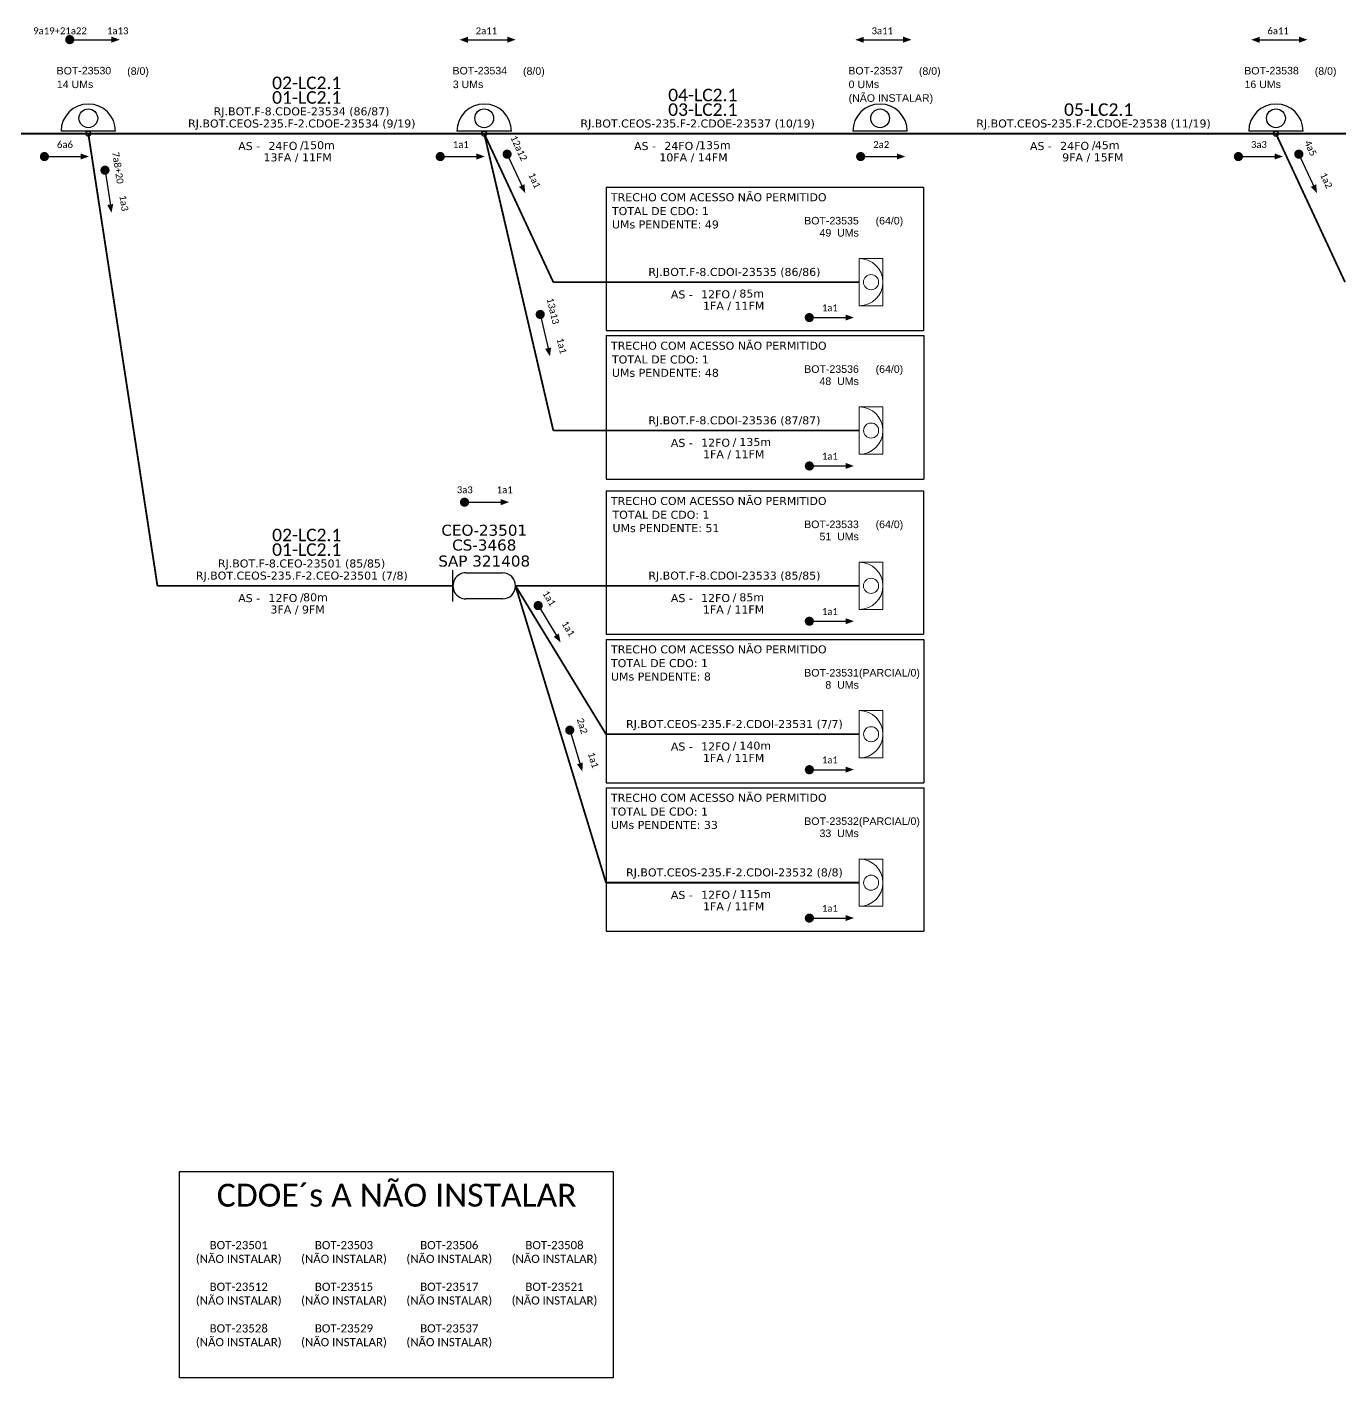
# Model space of a CAD drawing. Header units: millimetres. Extents: x 5591 to 6884, y -546 to 205.
# Drawn here: x 6176 to 6463, y -546.1 to -250.8 of the extents above; entities that cross this region are included whole.
import ezdxf
from ezdxf.enums import TextEntityAlignment as Align

# ---------------------------------------------------------------- set-up
doc = ezdxf.new("R2010")
doc.units = ezdxf.units.MM
for name, color, linetype, lineweight in [("20.0-LEGENDA DOS CDO'S", 1, 'Continuous', 0), ('20.1-CDO_INTERIOR', 1, 'Continuous', 0), ('20.2-CDO_POSTE', 1, 'Continuous', 5), ('40.1-ETIQUETAS', 1, 'Continuous', 20)]:
    doc.layers.add(name, color=color, linetype=linetype, lineweight=lineweight)
for name, color, linetype in [('20.4-CEOS', 1, 'Continuous'), ('CABO OPTICO EXISTENTE', 5, 'Continuous'), ('CAP a instalar', 1, 'Continuous'), ('CD de instalação futura', 8, 'Continuous'), ('label_cabos', 7, 'Continuous'), ('PROJETO_FTTH', 1, 'Continuous'), ('SETA', 7, 'Continuous')]:
    doc.layers.add(name, color=color, linetype=linetype)
doc.styles.add('ARIAL', font='arial.ttf')
doc.styles.add('siredit', font='verdana.ttf')
doc.linetypes.add('FENCELINE1', pattern='A,0.25,-0.1,[133,ltypeshp.shx,S=0.1,R=0,X=-0.1,Y=0],-0.1,1', length=1.45)

# ---------------------------------------------------------------- blocks, each defined once
blk = doc.blocks.new('CDOE-TEXTO PADRÃO')
at = {"layer": "20.0-LEGENDA DOS CDO'S", "color": 0, "style": 'ARIAL'}
for tag, p in [('CDO_N', (0.49, 7.39)), ('SAP', (0.51, 1.67)), ('CORDOALHA', (0.5, 4.33)), ('SPLITER_1', (0.59, -0.91)), ('SPLITER_2', (0.6, -3.55)), ('(XX-XX_F)S', (0.54, -8.29)), ('(XX-XX_L)S', (0.55, -10.83)), ('UMS', (0.55, -13.15))]:
    blk.add_attdef(tag, p, '', height=1.7, rotation=0.118, dxfattribs=at)
blk.add_attdef('FIBRAS_UTILIZADAS', text='', height=1.7, rotation=0.118, dxfattribs=at).set_placement((19.77, 7.43), align=Align.CENTER)
blk = doc.blocks.new('CDOE POSTE_')
at = {"color": 1}
blk.add_line((12.92, -5.49), (-2.38, -5.49), dxfattribs=at)
for centre, radius in [((5.27, -1.86), 2.64), ((5.27, -6.2), 0.708)]:
    blk.add_circle(centre, radius, dxfattribs=at)
blk.add_arc((5.27, -5.49), 7.65, 0, 180, dxfattribs=at)
blk = doc.blocks.new('CEO')
at = {"layer": 'CAP a instalar', "linetype": 'Continuous'}
for p, q in [((34376.45, 58706.74), (34376.45, 58714.31)), ((34379.59, 58713.67), (34388.39, 58713.67)), ((34388.39, 58707.39), (34379.59, 58707.39))]:
    blk.add_line(p, q, dxfattribs=at)
for centre, start_param, end_param in [((34379.59, 58710.53), 6.283185, 9.424778), ((34388.39, 58710.53), 3.141593, 6.283185)]:
    blk.add_ellipse(centre, major_axis=(0, 3.14), ratio=1, start_param=start_param, end_param=end_param, dxfattribs=at)
at = {"layer": '20.4-CEOS', "color": 7, "style": 'siredit'}
for tag, p in [('CEO-2701', (34383.99, 58725.26)), ('CSPROJ.', (34383.99, 58721.69)), ('SAP321406', (34383.99, 58717.83))]:
    blk.add_attdef(tag, text='', height=2.66, rotation=0.0129, dxfattribs=at).set_placement(p, align=Align.TOP_CENTER)
blk = doc.blocks.new('ETIQUETA_RS5F')
at = {"layer": '40.1-ETIQUETAS', "color": 0, "style": 'siredit'}
blk.add_text('/', height=1.5, dxfattribs=at).set_placement((1.55, -1.95), align=Align.MIDDLE_RIGHT)
for tag, p in [('ETIQUETA_R_SECUNDARIA', (1.18, 2.1)), ('ETIQUETA_R_PRIMARIA', (1.18, 4.1)), ('F_ATIVAS/F_MORTAS', (1.11, -4.24))]:
    blk.add_attdef(tag, text='', height=1.5, dxfattribs=at).set_placement(p, align=Align.MIDDLE_CENTER)
for tag, p in [('TIPO_CABO', (-6.62, -2.12)), ('CAP_CABO', (0.37, -2.09))]:
    blk.add_attdef(tag, text='', height=1.5, dxfattribs=at).set_placement(p, align=Align.MIDDLE_RIGHT)
blk.add_attdef('METROS', text='', height=1.5, dxfattribs=at).set_placement((2.11, -1.95), align=Align.MIDDLE_LEFT)
for tag, p in [('FUSÃO_1', (0.82, -8.39)), ('FUSÃO_2', (0.82, -10.6)), ('FUSÃO_3', (0.82, -12.93)), ('FUSÃO_4', (0.82, -15.14)), ('FUSÃO_5', (0.82, -17.16))]:
    blk.add_attdef(tag, text='', height=1.5, dxfattribs=at).set_placement(p, align=Align.CENTER)
blk = doc.blocks.new('CDOI_INT')
at = {"layer": '20.1-CDO_INTERIOR', "color": 0, "lineweight": 18}
blk.add_lwpolyline([(4.25, -4.25), (4.25, 4.25), (0, 4.25), (0, -4.25)], close=True, dxfattribs=at)
blk.add_circle((2.12, 0), 1.36, dxfattribs=at)
blk.add_arc((0, 0), 4.25, 270, 90, dxfattribs=at)
at = {"layer": "20.0-LEGENDA DOS CDO'S", "color": 0, "style": 'ARIAL'}
for tag, p in [('CDO_N', (-0.08, 10.38)), ('SPLITER_1', (21.18, 10.38)), ('SPLITER_2', (21.19, 8.68)), ('SAP', (-0.08, 6.23)), ('SURVEY', (-0.08, 8.2)), ('1:XX', (5.94, -2.22)), ('UMS', (5.94, -4.24))]:
    blk.add_attdef(tag, p, '', height=1.36, dxfattribs=at)
blk.add_attdef('FIBRAS_UTILIZADAS', text='', height=1.36, dxfattribs=at).set_placement((15.34, 10.38), align=Align.CENTER)

msp = doc.modelspace()

# ---------------------------------------------------------------- linework, layer by layer
at = {"color": 8}
msp.add_line((6368.43, -273.55), (6356.53, -273.55), dxfattribs=at)
for points, const_width in [([(6184.89, -253.53, 1), (6185.89, -253.53, 1)], 1), ([(6280.76, -278.11, 1), (6281.18, -279.02, 1)], 1), ([(6453.79, -278.11, 1), (6454.21, -279.02, 1)], 1), ([(6179.35, -279.09, 1), (6180.35, -279.09, 1)], 1), ([(6265.86, -279.09, 1), (6266.86, -279.09, 1)], 1), ([(6357.74, -279.09, 1), (6358.74, -279.09, 1)], 1), ([(6440.29, -279.09, 1), (6441.29, -279.09, 1)], 1), ([(6193.01, -281.58, 1), (6193.16, -282.57, 1)], 1), ([(6288.1, -313.11, 1), (6288.32, -314.09, 1)], 1), ([(6346.52, -314.29, 1), (6347.52, -314.29, 1)], 1), ([(6346.53, -346.73, 1), (6347.53, -346.73, 1)], 1), ([(6271.17, -354.65, 1), (6272.17, -354.65, 1)], 0.999), ([(6287.49, -376.81, 1), (6288.01, -377.67, 1)], 1), ([(6346.52, -380.67, 1), (6347.52, -380.67, 1)], 1), ([(6294.52, -404, 1), (6294.81, -404.96, 1)], 1)]:
    msp.add_lwpolyline(points, format="xyb", close=True, dxfattribs=dict(const_width=const_width))
at = {"color": 3}
for points in [[(6302.59, -285.8), (6372, -285.8), (6372, -317.13)], [(6302.59, -285.8), (6302.59, -317.13)], [(6302.59, -317.13), (6372, -317.13)], [(6302.59, -318.24), (6372.01, -318.24), (6372.01, -349.58)], [(6302.59, -318.24), (6302.59, -349.58)], [(6302.59, -349.58), (6372.01, -349.58)], [(6302.59, -352.18), (6372, -352.18), (6372, -383.52)], [(6302.59, -352.18), (6302.59, -383.52)], [(6302.59, -383.52), (6372, -383.52)], [(6302.59, -384.63), (6372.01, -384.63), (6372.01, -415.96)], [(6302.59, -384.63), (6302.59, -415.96)], [(6302.59, -415.96), (6372.01, -415.96)], [(6302.59, -417.07), (6372.01, -417.07), (6372.01, -448.4)], [(6302.59, -417.07), (6302.59, -448.4)], [(6302.59, -448.4), (6372.01, -448.4)]]:
    msp.add_lwpolyline(points, dxfattribs=at)
at = {"color": 8, "const_width": 1}
for points in [[(6346.53, -413.12, 1), (6347.53, -413.12, 1)], [(6346.53, -445.56, 1), (6347.53, -445.56, 1)]]:
    msp.add_lwpolyline(points, format="xyb", close=True, dxfattribs=at)
at = {"color": 8}
msp.add_arc((6362.48, -273.55), 5.95, 0, 180, dxfattribs=at)
at = {"layer": 'CAP a instalar', "linetype": 'FENCELINE1', "ltscale": 6, "const_width": 0.4}
for points in [[(6102.94, -274.1), (6189.45, -274.1)], [(6189.45, -274.1), (6204.55, -372.93)], [(6189.45, -274.1), (6275.97, -274.1)], [(6275.97, -274.1), (6362.48, -274.1)], [(6362.48, -274.1), (6449, -274.1)], [(6449, -274.1), (6535.51, -274.1)], [(6204.55, -372.93), (6269.12, -372.94)]]:
    msp.add_lwpolyline(points, dxfattribs=at)
at = {"layer": 'CAP a instalar', "color": 251, "linetype": 'FENCELINE1', "ltscale": 6, "true_color": 0x636466, "const_width": 0.4}
for points in [[(6275.97, -274.1), (6291.07, -306.55)], [(6275.97, -274.1), (6291.07, -338.99)], [(6291.07, -306.55), (6357.93, -306.55)], [(6291.07, -338.99), (6357.94, -338.99)], [(6282.81, -372.93), (6357.93, -372.93)]]:
    msp.add_lwpolyline(points, dxfattribs=at)
at = {"layer": 'CAP a instalar', "color": 8, "linetype": 'FENCELINE1', "ltscale": 6, "const_width": 0.4}
for points in [[(6449, -274.1), (6464.1, -306.55)], [(6282.81, -372.93), (6302.59, -405.37)], [(6302.59, -437.82), (6282.81, -372.93)], [(6302.59, -405.37), (6357.93, -405.37)], [(6302.59, -437.82), (6357.93, -437.82)]]:
    msp.add_lwpolyline(points, dxfattribs=at)
at = {"layer": 'CD de instalação futura', "color": 8}
msp.add_circle((6362.48, -270.73), 2.05, dxfattribs=at)
at = {"layer": 'PROJETO_FTTH', "ltscale": 2}
msp.add_lwpolyline([(6209.39, -500.98), (6304.13, -500.98), (6304.13, -546.09), (6209.39, -546.09)], close=True, dxfattribs=at)
at = {"layer": 'SETA'}
for points in [[(6185.89, -253.56), (6194.49, -253.56)], [(6272.4, -253.56), (6281, -253.56)], [(6358.92, -253.56), (6367.52, -253.56)], [(6445.44, -253.56), (6454.03, -253.56)], [(6179.85, -279.09), (6188.44, -279.09)], [(6266.36, -279.09), (6274.96, -279.09)], [(6280.83, -278.27), (6284.45, -286.07)], [(6358.24, -279.09), (6366.84, -279.09)], [(6440.79, -279.09), (6449.38, -279.09)], [(6453.86, -278.27), (6457.48, -286.07)], [(6193.04, -281.76), (6194.33, -290.26)], [(6288.14, -313.28), (6290.07, -321.66)], [(6347.02, -314.29), (6355.62, -314.29)], [(6347.03, -346.73), (6355.62, -346.73)], [(6271.67, -354.65), (6280.26, -354.65)], [(6287.58, -376.97), (6292.04, -384.31)], [(6347.02, -380.67), (6355.62, -380.67)], [(6294.57, -404.17), (6297.07, -412.4)]]:
    msp.add_lwpolyline(points, dxfattribs=at)
at = {"layer": 'SETA', "color": 8}
for points in [[(6347.03, -413.12), (6355.62, -413.12)], [(6347.03, -445.56), (6355.62, -445.56)]]:
    msp.add_lwpolyline(points, dxfattribs=at)
at = {"layer": 'SETA'}
for points in [[(6194.49, -252.87), (6196.32, -253.54), (6194.49, -254.21)], [(6272.4, -254.23), (6270.57, -253.56), (6272.4, -252.9)], [(6281, -252.87), (6282.83, -253.54), (6281, -254.21)], [(6358.92, -254.23), (6357.09, -253.56), (6358.92, -252.9)], [(6367.52, -252.87), (6369.35, -253.54), (6367.52, -254.21)], [(6445.44, -254.23), (6443.6, -253.56), (6445.44, -252.9)], [(6454.03, -252.87), (6455.86, -253.54), (6454.03, -254.21)], [(6187.75, -278.41), (6189.59, -279.08), (6187.75, -279.74)], [(6274.27, -278.41), (6276.1, -279.08), (6274.27, -279.74)], [(6366.15, -278.41), (6367.98, -279.08), (6366.15, -279.74)], [(6448.69, -278.41), (6450.53, -279.08), (6448.69, -279.74)], [(6284.77, -285.16), (6284.94, -287.1), (6283.56, -285.72)], [(6457.8, -285.16), (6457.97, -287.1), (6456.59, -285.72)], [(6194.89, -289.47), (6194.51, -291.38), (6193.58, -289.67)], [(6354.93, -313.61), (6356.76, -314.28), (6354.93, -314.94)], [(6290.58, -320.83), (6290.34, -322.77), (6289.28, -321.13)], [(6354.93, -346.05), (6356.77, -346.72), (6354.93, -347.38)], [(6279.57, -353.97), (6281.4, -354.63), (6279.57, -355.3)], [(6354.93, -379.99), (6356.76, -380.66), (6354.93, -381.33)], [(6292.27, -383.37), (6292.65, -385.28), (6291.13, -384.06)], [(6297.52, -411.54), (6297.41, -413.49), (6296.24, -411.93)]]:
    msp.add_solid(points, dxfattribs=at)
at = {"layer": 'SETA', "color": 8}
for points in [[(6354.93, -412.44), (6356.77, -413.1), (6354.93, -413.77)], [(6354.93, -444.88), (6356.77, -445.54), (6354.93, -446.21)]]:
    msp.add_solid(points, dxfattribs=at)

# ---------------------------------------------------------------- block references
at = {"layer": '20.2-CDO_POSTE'}
ref = msp.add_blockref('CDOE-TEXTO PADRÃO', (6189.61, -272.22), dxfattribs=dict(at, xscale=0.972000002861023, yscale=0.972000002861023, zscale=0.972000002861023))
ref.add_attrib('CDO_N', 'BOT-23530', (6182.52, -261.15), dxfattribs={"layer": "20.0-LEGENDA DOS CDO'S", "color": 0, "height": 1.652, "rotation": 0.118, "style": 'ARIAL'})
ref.add_attrib('CORDOALHA', '14 UMs', (6182.58, -264.13), dxfattribs={"layer": "20.0-LEGENDA DOS CDO'S", "color": 0, "height": 1.652, "rotation": 0.118, "style": 'ARIAL'})
ref.add_attrib('FIBRAS_UTILIZADAS', '       (8/0)', dxfattribs={"layer": "20.0-LEGENDA DOS CDO'S", "color": 0, "height": 1.6523, "rotation": 0.118, "style": 'ARIAL'}).set_placement((6198.07, -261.23), align=Align.CENTER)
ref = msp.add_blockref('CDOE-TEXTO PADRÃO', (6276.13, -272.22), dxfattribs=dict(at, xscale=0.972000002861023, yscale=0.972000002861023, zscale=0.972000002861023))
ref.add_attrib('CDO_N', 'BOT-23534', (6269.04, -261.15), dxfattribs={"layer": "20.0-LEGENDA DOS CDO'S", "color": 0, "height": 1.652, "rotation": 0.118, "style": 'ARIAL'})
ref.add_attrib('CORDOALHA', '3 UMs', (6269.1, -264.13), dxfattribs={"layer": "20.0-LEGENDA DOS CDO'S", "color": 0, "height": 1.652, "rotation": 0.118, "style": 'ARIAL'})
ref.add_attrib('FIBRAS_UTILIZADAS', '       (8/0)', dxfattribs={"layer": "20.0-LEGENDA DOS CDO'S", "color": 0, "height": 1.6523, "rotation": 0.118, "style": 'ARIAL'}).set_placement((6284.58, -261.23), align=Align.CENTER)
at = {"layer": '20.2-CDO_POSTE', "color": 8}
ref = msp.add_blockref('CDOE-TEXTO PADRÃO', (6362.64, -272.22), dxfattribs=dict(at, xscale=0.972000002861023, yscale=0.972000002861023, zscale=0.972000002861023))
ref.add_attrib('CDO_N', 'BOT-23537', (6355.55, -261.15), dxfattribs={"layer": "20.0-LEGENDA DOS CDO'S", "color": 0, "height": 1.652, "rotation": 0.118, "style": 'ARIAL'})
ref.add_attrib('CORDOALHA', '0 UMs', (6355.61, -264.13), dxfattribs={"layer": "20.0-LEGENDA DOS CDO'S", "color": 0, "height": 1.652, "rotation": 0.118, "style": 'ARIAL'})
ref.add_attrib('SAP', '(NÃO INSTALAR)', (6355.61, -267.14), dxfattribs={"layer": "20.0-LEGENDA DOS CDO'S", "color": 0, "height": 1.6523, "rotation": 0.118, "style": 'ARIAL'})
ref.add_attrib('FIBRAS_UTILIZADAS', '       (8/0)', dxfattribs={"layer": "20.0-LEGENDA DOS CDO'S", "color": 0, "height": 1.6523, "rotation": 0.118, "style": 'ARIAL'}).set_placement((6371.1, -261.23), align=Align.CENTER)
at = {"layer": '20.2-CDO_POSTE'}
ref = msp.add_blockref('CDOE-TEXTO PADRÃO', (6449.16, -272.22), dxfattribs=dict(at, xscale=0.972000002861023, yscale=0.972000002861023, zscale=0.972000002861023))
ref.add_attrib('CDO_N', 'BOT-23538', (6442.07, -261.15), dxfattribs={"layer": "20.0-LEGENDA DOS CDO'S", "color": 0, "height": 1.652, "rotation": 0.118, "style": 'ARIAL'})
ref.add_attrib('CORDOALHA', '16 UMs', (6442.13, -264.13), dxfattribs={"layer": "20.0-LEGENDA DOS CDO'S", "color": 0, "height": 1.652, "rotation": 0.118, "style": 'ARIAL'})
ref.add_attrib('FIBRAS_UTILIZADAS', '       (8/0)', dxfattribs={"layer": "20.0-LEGENDA DOS CDO'S", "color": 0, "height": 1.6523, "rotation": 0.118, "style": 'ARIAL'}).set_placement((6457.61, -261.23), align=Align.CENTER)
at = {"layer": 'CAP a instalar', "linetype": 'FENCELINE1', "ltscale": 7}
ref = msp.add_blockref('ETIQUETA_RS5F', (6234.72, -274.32), dxfattribs=dict(at, xscale=1.166399984999771, yscale=1.166399984999771, zscale=1.166399984999771))
ref.add_attrib('ETIQUETA_R_PRIMARIA', 'RJ.BOT.F-8.CDOE-23534 (86/87)', dxfattribs={"layer": '40.1-ETIQUETAS', "color": 0, "height": 1.7496, "style": 'siredit'}).set_placement((6236.05, -269.21), align=Align.MIDDLE_CENTER)
ref.add_attrib('ETIQUETA_R_SECUNDARIA', 'RJ.BOT.CEOS-235.F-2.CDOE-23534 (9/19)', dxfattribs={"layer": '40.1-ETIQUETAS', "color": 0, "height": 1.7496, "style": 'siredit'}).set_placement((6236.1, -271.86), align=Align.MIDDLE_CENTER)
ref.add_attrib('TIPO_CABO', 'AS -', dxfattribs={"layer": '40.1-ETIQUETAS', "color": 0, "height": 1.75, "style": 'siredit'}).set_placement((6227, -276.79), align=Align.MIDDLE_RIGHT)
ref.add_attrib('CAP_CABO', '24FO', dxfattribs={"layer": '40.1-ETIQUETAS', "color": 0, "height": 1.75, "style": 'siredit'}).set_placement((6235.14, -276.76), align=Align.MIDDLE_RIGHT)
ref.add_attrib('METROS', '150m', dxfattribs={"layer": '40.1-ETIQUETAS', "color": 0, "height": 1.75, "style": 'siredit'}).set_placement((6236.39, -276.6), align=Align.MIDDLE_LEFT)
ref.add_attrib('F_ATIVAS/F_MORTAS', '13FA / 11FM', dxfattribs={"layer": '40.1-ETIQUETAS', "color": 0, "height": 1.7496, "style": 'siredit'}).set_placement((6235.19, -279.27), align=Align.MIDDLE_CENTER)
ref = msp.add_blockref('ETIQUETA_RS5F', (6321.23, -274.32), dxfattribs=dict(at, xscale=1.166399984999771, yscale=1.166399984999771, zscale=1.166399984999771))
ref.add_attrib('ETIQUETA_R_SECUNDARIA', 'RJ.BOT.CEOS-235.F-2.CDOE-23537 (10/19)', dxfattribs={"layer": '40.1-ETIQUETAS', "color": 0, "height": 1.7496, "style": 'siredit'}).set_placement((6322.61, -271.86), align=Align.MIDDLE_CENTER)
ref.add_attrib('TIPO_CABO', 'AS -', dxfattribs={"layer": '40.1-ETIQUETAS', "color": 0, "height": 1.75, "style": 'siredit'}).set_placement((6313.51, -276.79), align=Align.MIDDLE_RIGHT)
ref.add_attrib('CAP_CABO', '24FO', dxfattribs={"layer": '40.1-ETIQUETAS', "color": 0, "height": 1.75, "style": 'siredit'}).set_placement((6321.66, -276.76), align=Align.MIDDLE_RIGHT)
ref.add_attrib('METROS', '135m', dxfattribs={"layer": '40.1-ETIQUETAS', "color": 0, "height": 1.75, "style": 'siredit'}).set_placement((6322.91, -276.6), align=Align.MIDDLE_LEFT)
ref.add_attrib('F_ATIVAS/F_MORTAS', '10FA / 14FM', dxfattribs={"layer": '40.1-ETIQUETAS', "color": 0, "height": 1.7496, "style": 'siredit'}).set_placement((6321.7, -279.27), align=Align.MIDDLE_CENTER)
ref = msp.add_blockref('ETIQUETA_RS5F', (6407.75, -274.32), dxfattribs=dict(at, xscale=1.166399984999771, yscale=1.166399984999771, zscale=1.166399984999771))
ref.add_attrib('ETIQUETA_R_SECUNDARIA', 'RJ.BOT.CEOS-235.F-2.CDOE-23538 (11/19)', dxfattribs={"layer": '40.1-ETIQUETAS', "color": 0, "height": 1.7496, "style": 'siredit'}).set_placement((6409.13, -271.86), align=Align.MIDDLE_CENTER)
ref.add_attrib('TIPO_CABO', 'AS -', dxfattribs={"layer": '40.1-ETIQUETAS', "color": 0, "height": 1.75, "style": 'siredit'}).set_placement((6400.03, -276.79), align=Align.MIDDLE_RIGHT)
ref.add_attrib('CAP_CABO', '24FO', dxfattribs={"layer": '40.1-ETIQUETAS', "color": 0, "height": 1.75, "style": 'siredit'}).set_placement((6408.17, -276.76), align=Align.MIDDLE_RIGHT)
ref.add_attrib('METROS', '45m', dxfattribs={"layer": '40.1-ETIQUETAS', "color": 0, "height": 1.75, "style": 'siredit'}).set_placement((6409.42, -276.6), align=Align.MIDDLE_LEFT)
ref.add_attrib('F_ATIVAS/F_MORTAS', '9FA / 15FM', dxfattribs={"layer": '40.1-ETIQUETAS', "color": 0, "height": 1.75, "style": 'siredit'}).set_placement((6408.98, -279.27), align=Align.MIDDLE_CENTER)
at = {"layer": 'CAP a instalar', "color": 251, "linetype": 'FENCELINE1', "ltscale": 7, "true_color": 0x636466}
ref = msp.add_blockref('ETIQUETA_RS5F', (6329.27, -306.76), dxfattribs=dict(at, xscale=1.166399984998861, yscale=1.166399984998861, zscale=1.166399984998861))
ref.add_attrib('ETIQUETA_R_SECUNDARIA', 'RJ.BOT.F-8.CDOI-23535 (86/86)', dxfattribs={"layer": 'CABO OPTICO EXISTENTE', "color": 0, "height": 1.7496, "style": 'siredit'}).set_placement((6330.65, -304.31), align=Align.MIDDLE_CENTER)
ref.add_attrib('TIPO_CABO', 'AS -', dxfattribs={"layer": '40.1-ETIQUETAS', "color": 0, "height": 1.75, "style": 'siredit'}).set_placement((6321.55, -309.23), align=Align.MIDDLE_RIGHT)
ref.add_attrib('CAP_CABO', '12FO', dxfattribs={"layer": '40.1-ETIQUETAS', "color": 0, "height": 1.75, "style": 'siredit'}).set_placement((6329.69, -309.2), align=Align.MIDDLE_RIGHT)
ref.add_attrib('METROS', '85m', dxfattribs={"layer": '40.1-ETIQUETAS', "color": 0, "height": 1.75, "style": 'siredit'}).set_placement((6331.73, -309.04), align=Align.MIDDLE_LEFT)
ref.add_attrib('F_ATIVAS/F_MORTAS', '1FA / 11FM', dxfattribs={"layer": '40.1-ETIQUETAS', "color": 0, "height": 1.75, "style": 'siredit'}).set_placement((6330.48, -311.71), align=Align.MIDDLE_CENTER)
ref = msp.add_blockref('ETIQUETA_RS5F', (6329.27, -339.2), dxfattribs=dict(at, xscale=1.166399984998861, yscale=1.166399984998861, zscale=1.166399984998861))
ref.add_attrib('ETIQUETA_R_SECUNDARIA', 'RJ.BOT.F-8.CDOI-23536 (87/87)', dxfattribs={"layer": 'CABO OPTICO EXISTENTE', "color": 0, "height": 1.7496, "style": 'siredit'}).set_placement((6330.65, -336.75), align=Align.MIDDLE_CENTER)
ref.add_attrib('TIPO_CABO', 'AS -', dxfattribs={"layer": '40.1-ETIQUETAS', "color": 0, "height": 1.75, "style": 'siredit'}).set_placement((6321.55, -341.67), align=Align.MIDDLE_RIGHT)
ref.add_attrib('CAP_CABO', '12FO', dxfattribs={"layer": '40.1-ETIQUETAS', "color": 0, "height": 1.75, "style": 'siredit'}).set_placement((6329.7, -341.64), align=Align.MIDDLE_RIGHT)
ref.add_attrib('METROS', '135m', dxfattribs={"layer": '40.1-ETIQUETAS', "color": 0, "height": 1.75, "style": 'siredit'}).set_placement((6331.73, -341.48), align=Align.MIDDLE_LEFT)
ref.add_attrib('F_ATIVAS/F_MORTAS', '1FA / 11FM', dxfattribs={"layer": '40.1-ETIQUETAS', "color": 0, "height": 1.75, "style": 'siredit'}).set_placement((6330.49, -344.15), align=Align.MIDDLE_CENTER)
at = {"layer": 'CAP a instalar', "color": 1, "linetype": 'FENCELINE1', "xscale": 0.9077475237572799, "yscale": 0.9077475237572799, "zscale": 0.9077475237572799}
msp.add_blockref('CEO', (-24936.01, -53667.27), dxfattribs=at).add_auto_attribs({'SAP321406': 'SAP 321408', 'CSPROJ.': 'CS-3468', 'CEO-2701': 'CEO-23501'})
at = {"layer": 'CAP a instalar', "linetype": 'FENCELINE1', "ltscale": 7}
ref = msp.add_blockref('ETIQUETA_RS5F', (6234.72, -373.15), dxfattribs=dict(at, xscale=1.166399984999771, yscale=1.166399984999771, zscale=1.166399984999771))
ref.add_attrib('ETIQUETA_R_PRIMARIA', 'RJ.BOT.F-8.CEO-23501 (85/85)', dxfattribs={"layer": '40.1-ETIQUETAS', "color": 0, "height": 1.7496, "style": 'siredit'}).set_placement((6236.05, -368.04), align=Align.MIDDLE_CENTER)
ref.add_attrib('ETIQUETA_R_SECUNDARIA', 'RJ.BOT.CEOS-235.F-2.CEO-23501 (7/8)', dxfattribs={"layer": '40.1-ETIQUETAS', "color": 0, "height": 1.7496, "style": 'siredit'}).set_placement((6236.1, -370.69), align=Align.MIDDLE_CENTER)
ref.add_attrib('TIPO_CABO', 'AS -', dxfattribs={"layer": '40.1-ETIQUETAS', "color": 0, "height": 1.75, "style": 'siredit'}).set_placement((6227, -375.61), align=Align.MIDDLE_RIGHT)
ref.add_attrib('CAP_CABO', '12FO', dxfattribs={"layer": '40.1-ETIQUETAS', "color": 0, "height": 1.75, "style": 'siredit'}).set_placement((6235.14, -375.59), align=Align.MIDDLE_RIGHT)
ref.add_attrib('METROS', '80m', dxfattribs={"layer": '40.1-ETIQUETAS', "color": 0, "height": 1.75, "style": 'siredit'}).set_placement((6236.39, -375.43), align=Align.MIDDLE_LEFT)
ref.add_attrib('F_ATIVAS/F_MORTAS', '3FA / 9FM', dxfattribs={"layer": '40.1-ETIQUETAS', "color": 0, "height": 1.75, "style": 'siredit'}).set_placement((6235.19, -378.1), align=Align.MIDDLE_CENTER)
at = {"layer": 'CAP a instalar', "color": 251, "linetype": 'FENCELINE1', "ltscale": 7, "true_color": 0x636466}
ref = msp.add_blockref('ETIQUETA_RS5F', (6329.27, -373.15), dxfattribs=dict(at, xscale=1.166399984998861, yscale=1.166399984998861, zscale=1.166399984998861))
ref.add_attrib('ETIQUETA_R_SECUNDARIA', 'RJ.BOT.F-8.CDOI-23533 (85/85)', dxfattribs={"layer": 'CABO OPTICO EXISTENTE', "color": 0, "height": 1.7496, "style": 'siredit'}).set_placement((6330.65, -370.69), align=Align.MIDDLE_CENTER)
ref.add_attrib('TIPO_CABO', 'AS -', dxfattribs={"layer": '40.1-ETIQUETAS', "color": 0, "height": 1.75, "style": 'siredit'}).set_placement((6321.55, -375.61), align=Align.MIDDLE_RIGHT)
ref.add_attrib('CAP_CABO', '12FO', dxfattribs={"layer": '40.1-ETIQUETAS', "color": 0, "height": 1.75, "style": 'siredit'}).set_placement((6329.69, -375.59), align=Align.MIDDLE_RIGHT)
ref.add_attrib('METROS', '85m', dxfattribs={"layer": '40.1-ETIQUETAS', "color": 0, "height": 1.75, "style": 'siredit'}).set_placement((6331.73, -375.43), align=Align.MIDDLE_LEFT)
ref.add_attrib('F_ATIVAS/F_MORTAS', '1FA / 11FM', dxfattribs={"layer": '40.1-ETIQUETAS', "color": 0, "height": 1.75, "style": 'siredit'}).set_placement((6330.46, -378.1), align=Align.MIDDLE_CENTER)
at = {"layer": 'CAP a instalar', "color": 8, "linetype": 'FENCELINE1', "ltscale": 7}
ref = msp.add_blockref('ETIQUETA_RS5F', (6329.27, -405.59), dxfattribs=dict(at, xscale=1.166399984998861, yscale=1.166399984998861, zscale=1.166399984998861))
ref.add_attrib('ETIQUETA_R_SECUNDARIA', 'RJ.BOT.CEOS-235.F-2.CDOI-23531 (7/7)', dxfattribs={"layer": 'CABO OPTICO EXISTENTE', "color": 0, "height": 1.7496, "style": 'siredit'}).set_placement((6330.65, -403.13), align=Align.MIDDLE_CENTER)
ref.add_attrib('TIPO_CABO', 'AS -', dxfattribs={"layer": '40.1-ETIQUETAS', "color": 0, "height": 1.75, "style": 'siredit'}).set_placement((6321.55, -408.05), align=Align.MIDDLE_RIGHT)
ref.add_attrib('CAP_CABO', '12FO', dxfattribs={"layer": '40.1-ETIQUETAS', "color": 0, "height": 1.75, "style": 'siredit'}).set_placement((6329.7, -408.03), align=Align.MIDDLE_RIGHT)
ref.add_attrib('METROS', '140m', dxfattribs={"layer": '40.1-ETIQUETAS', "color": 0, "height": 1.75, "style": 'siredit'}).set_placement((6331.73, -407.87), align=Align.MIDDLE_LEFT)
ref.add_attrib('F_ATIVAS/F_MORTAS', '1FA / 11FM', dxfattribs={"layer": '40.1-ETIQUETAS', "color": 0, "height": 1.75, "style": 'siredit'}).set_placement((6330.48, -410.54), align=Align.MIDDLE_CENTER)
ref = msp.add_blockref('ETIQUETA_RS5F', (6329.27, -438.03), dxfattribs=dict(at, xscale=1.166399984998861, yscale=1.166399984998861, zscale=1.166399984998861))
ref.add_attrib('ETIQUETA_R_SECUNDARIA', 'RJ.BOT.CEOS-235.F-2.CDOI-23532 (8/8)', dxfattribs={"layer": 'CABO OPTICO EXISTENTE', "color": 0, "height": 1.7496, "style": 'siredit'}).set_placement((6330.65, -435.57), align=Align.MIDDLE_CENTER)
ref.add_attrib('TIPO_CABO', 'AS -', dxfattribs={"layer": '40.1-ETIQUETAS', "color": 0, "height": 1.75, "style": 'siredit'}).set_placement((6321.55, -440.5), align=Align.MIDDLE_RIGHT)
ref.add_attrib('CAP_CABO', '12FO', dxfattribs={"layer": '40.1-ETIQUETAS', "color": 0, "height": 1.75, "style": 'siredit'}).set_placement((6329.7, -440.47), align=Align.MIDDLE_RIGHT)
ref.add_attrib('METROS', '115m', dxfattribs={"layer": '40.1-ETIQUETAS', "color": 0, "height": 1.75, "style": 'siredit'}).set_placement((6331.73, -440.31), align=Align.MIDDLE_LEFT)
ref.add_attrib('F_ATIVAS/F_MORTAS', '1FA / 11FM', dxfattribs={"layer": '40.1-ETIQUETAS', "color": 0, "height": 1.75, "style": 'siredit'}).set_placement((6330.48, -442.98), align=Align.MIDDLE_CENTER)
at = {"layer": 'CD de instalação futura', "color": 251, "ltscale": 11, "true_color": 0x636466}
ref = msp.add_blockref('CDOI_INT', (6357.93, -306.55), dxfattribs=dict(at, xscale=1.21541625498503, yscale=1.21541625498503, zscale=1.21541625498503))
ref.add_attrib('CDO_N', 'BOT-23535', dxfattribs={"layer": "20.0-LEGENDA DOS CDO'S", "color": 0, "height": 1.653, "style": 'ARIAL'}).set_placement((6357.83, -293.93), align=Align.RIGHT)
ref.add_attrib('FIBRAS_UTILIZADAS', '    (64/0)', dxfattribs={"layer": "20.0-LEGENDA DOS CDO'S", "color": 0, "height": 1.65, "style": 'ARIAL'}).set_placement((6363.24, -293.93), align=Align.CENTER)
ref.add_attrib('SURVEY', '49  UMs', dxfattribs={"layer": "20.0-LEGENDA DOS CDO'S", "color": 0, "height": 1.653, "style": 'ARIAL'}).set_placement((6357.84, -296.58), align=Align.RIGHT)
ref = msp.add_blockref('CDOI_INT', (6357.94, -338.99), dxfattribs=dict(at, xscale=1.21541625498503, yscale=1.21541625498503, zscale=1.21541625498503))
ref.add_attrib('CDO_N', 'BOT-23536', dxfattribs={"layer": "20.0-LEGENDA DOS CDO'S", "color": 0, "height": 1.653, "style": 'ARIAL'}).set_placement((6357.84, -326.37), align=Align.RIGHT)
ref.add_attrib('FIBRAS_UTILIZADAS', '    (64/0)', dxfattribs={"layer": "20.0-LEGENDA DOS CDO'S", "color": 0, "height": 1.65, "style": 'ARIAL'}).set_placement((6363.24, -326.37), align=Align.CENTER)
ref.add_attrib('SURVEY', '48  UMs', dxfattribs={"layer": "20.0-LEGENDA DOS CDO'S", "color": 0, "height": 1.653, "style": 'ARIAL'}).set_placement((6357.84, -329.02), align=Align.RIGHT)
ref = msp.add_blockref('CDOI_INT', (6357.93, -372.93), dxfattribs=dict(at, xscale=1.21541625498503, yscale=1.21541625498503, zscale=1.21541625498503))
ref.add_attrib('CDO_N', 'BOT-23533', dxfattribs={"layer": "20.0-LEGENDA DOS CDO'S", "color": 0, "height": 1.653, "style": 'ARIAL'}).set_placement((6357.83, -360.31), align=Align.RIGHT)
ref.add_attrib('FIBRAS_UTILIZADAS', '    (64/0)', dxfattribs={"layer": "20.0-LEGENDA DOS CDO'S", "color": 0, "height": 1.65, "style": 'ARIAL'}).set_placement((6363.24, -360.31), align=Align.CENTER)
ref.add_attrib('SURVEY', '51  UMs', dxfattribs={"layer": "20.0-LEGENDA DOS CDO'S", "color": 0, "height": 1.653, "style": 'ARIAL'}).set_placement((6357.84, -362.97), align=Align.RIGHT)
at = {"layer": 'CD de instalação futura', "color": 8, "ltscale": 11}
ref = msp.add_blockref('CDOI_INT', (6357.94, -405.37), dxfattribs=dict(at, xscale=1.21541625498503, yscale=1.21541625498503, zscale=1.21541625498503))
ref.add_attrib('CDO_N', 'BOT-23531', dxfattribs={"layer": "20.0-LEGENDA DOS CDO'S", "color": 0, "height": 1.653, "style": 'ARIAL'}).set_placement((6357.84, -392.76), align=Align.RIGHT)
ref.add_attrib('FIBRAS_UTILIZADAS', '    (PARCIAL/0)', dxfattribs={"layer": "20.0-LEGENDA DOS CDO'S", "color": 0, "height": 1.65, "style": 'ARIAL'}).set_placement((6363.24, -392.76), align=Align.CENTER)
ref.add_attrib('SURVEY', '8  UMs', dxfattribs={"layer": "20.0-LEGENDA DOS CDO'S", "color": 0, "height": 1.653, "style": 'ARIAL'}).set_placement((6357.84, -395.41), align=Align.RIGHT)
ref = msp.add_blockref('CDOI_INT', (6357.94, -437.82), dxfattribs=dict(at, xscale=1.21541625498503, yscale=1.21541625498503, zscale=1.21541625498503))
ref.add_attrib('CDO_N', 'BOT-23532', dxfattribs={"layer": "20.0-LEGENDA DOS CDO'S", "color": 0, "height": 1.653, "style": 'ARIAL'}).set_placement((6357.84, -425.2), align=Align.RIGHT)
ref.add_attrib('FIBRAS_UTILIZADAS', '    (PARCIAL/0)', dxfattribs={"layer": "20.0-LEGENDA DOS CDO'S", "color": 0, "height": 1.65, "style": 'ARIAL'}).set_placement((6363.24, -425.2), align=Align.CENTER)
ref.add_attrib('SURVEY', '33  UMs', dxfattribs={"layer": "20.0-LEGENDA DOS CDO'S", "color": 0, "height": 1.653, "style": 'ARIAL'}).set_placement((6357.84, -427.85), align=Align.RIGHT)
at = {"layer": 'label_cabos', "xscale": 0.7775999903678894, "yscale": 0.7775999903678894, "zscale": 0.7775999903678894}
for p in [(6185.35, -269.28), (6271.87, -269.28), (6444.9, -269.28)]:
    msp.add_blockref('CDOE POSTE_', p, dxfattribs=at)

# ---------------------------------------------------------------- texts
at = {"color": 3, "style": 'siredit'}
for s, p in [('TRECHO COM ACESSO NÃO PERMITIDO', (6303.66, -288.86)), ('TOTAL DE CDO: 1', (6303.88, -291.88)), ('UMs PENDENTE: 49', (6303.88, -294.8)), ('TRECHO COM ACESSO NÃO PERMITIDO', (6303.67, -321.31)), ('TOTAL DE CDO: 1', (6303.88, -324.32)), ('UMs PENDENTE: 48', (6303.88, -327.24)), ('TRECHO COM ACESSO NÃO PERMITIDO', (6303.66, -355.25)), ('TOTAL DE CDO: 1', (6304, -358.26)), ('UMs PENDENTE: 51', (6304, -361.19)), ('TRECHO COM ACESSO NÃO PERMITIDO', (6303.67, -387.69)), ('TOTAL DE CDO: 1', (6303.67, -390.7)), ('UMs PENDENTE: 8', (6303.67, -393.63)), ('TRECHO COM ACESSO NÃO PERMITIDO', (6303.67, -420.13)), ('TOTAL DE CDO: 1', (6303.67, -423.14)), ('UMs PENDENTE: 33', (6303.67, -426.07))]:
    msp.add_text(s, height=1.7496, dxfattribs=at).set_placement(p)
at = {"attachment_point": 5}
for s, insert, char_height, width in [('\\C7;\\fCalibri|b0|i0|c0|p34;9a19+21a22', (6183.26, -251.61), 1.5, 25.3588), ('\\C7;\\fCalibri|b0|i0|c0|p34;1a13', (6195.87, -251.61), 1.5, 25.3588), ('\\C7;\\fCalibri|b0|i0|c0|p34;2a11', (6276.44, -251.61), 1.5, 25.3588), ('\\C7;\\fCalibri|b0|i0|c0|p34;3a11', (6362.96, -251.61), 1.5, 25.3588), ('\\C7;\\fCalibri|b0|i0|c0|p34;6a11', (6449.47, -251.61), 1.5, 25.3588), ('\\C3;\\fCalibri|b0|i0|c0|p34;02-LC2.1', (6237.18, -263), 2.7432, 40.9104), ('\\C3;\\fCalibri|b0|i0|c0|p34;01-LC2.1', (6237.18, -266.19), 2.7432, 40.9104), ('\\C3;\\fCalibri|b0|i0|c0|p34;04-LC2.1', (6323.73, -265.65), 2.7432, 40.9104), ('\\C3;\\fCalibri|b0|i0|c0|p34;03-LC2.1', (6323.73, -268.84), 2.7432, 40.9104), ('\\C3;\\fCalibri|b0|i0|c0|p34;05-LC2.1', (6410.25, -268.84), 2.7432, 40.9104), ('\\C7;\\fCalibri|b0|i0|c0|p34;6a6', (6184.34, -276.46), 1.5, 25.3588), ('\\C7;\\fCalibri|b0|i0|c0|p34;1a1', (6270.86, -276.46), 1.5, 25.3588), ('\\C7;\\fCalibri|b0|i0|c0|p34;2a2', (6362.74, -276.46), 1.5, 25.3588), ('\\C7;\\fCalibri|b0|i0|c0|p34;3a3', (6445.28, -276.46), 1.5, 25.3588), ('\\C7;\\fCalibri|b0|i0|c0|p34;1a1', (6351.52, -312.16), 1.5, 25.3588), ('\\C7;\\fCalibri|b0|i0|c0|p34;1a1', (6351.52, -344.6), 1.5, 25.3588), ('\\C7;\\fCalibri|b0|i0|c0|p34;3a3', (6271.72, -351.94), 1.4978, 25.3213), ('\\C7;\\fCalibri|b0|i0|c0|p34;1a1', (6280.44, -351.94), 1.4978, 25.3213), ('\\C3;\\fCalibri|b0|i0|c0|p34;02-LC2.1', (6237.18, -361.83), 2.7432, 40.9104), ('\\C3;\\fCalibri|b0|i0|c0|p34;01-LC2.1', (6237.18, -365.02), 2.7432, 40.9104), ('\\C7;\\fCalibri|b0|i0|c0|p34;1a1', (6351.52, -378.55), 1.5, 25.3588), ('{\\fCalibri|b0|i0|c0|p34;\\C2;CDOE´s A NÃO INSTALAR}', (6256.83, -506.16), 5, 117.4504), ('\\C7;\\fCalibri|b0|i0|c0|p34;BOT-23501\\P(NÃO INSTALAR)', (6222.32, -518.74), 1.8, 19.465), ('\\C7;\\fCalibri|b0|i0|c0|p34;BOT-23503\\P(NÃO INSTALAR)', (6245.32, -518.74), 1.8, 19.465), ('\\C7;\\fCalibri|b0|i0|c0|p34;BOT-23506\\P(NÃO INSTALAR)', (6268.33, -518.74), 1.8, 19.465), ('\\C7;\\fCalibri|b0|i0|c0|p34;BOT-23508\\P(NÃO INSTALAR)', (6291.33, -518.74), 1.8, 19.465), ('\\C7;\\fCalibri|b0|i0|c0|p34;BOT-23512\\P(NÃO INSTALAR)', (6222.32, -527.84), 1.8, 19.465), ('\\C7;\\fCalibri|b0|i0|c0|p34;BOT-23515\\P(NÃO INSTALAR)', (6245.32, -527.84), 1.8, 19.465), ('\\C7;\\fCalibri|b0|i0|c0|p34;BOT-23517\\P(NÃO INSTALAR)', (6268.33, -527.84), 1.8, 19.465), ('\\C7;\\fCalibri|b0|i0|c0|p34;BOT-23521\\P(NÃO INSTALAR)', (6291.33, -527.84), 1.8, 19.465), ('\\C7;\\fCalibri|b0|i0|c0|p34;BOT-23528\\P(NÃO INSTALAR)', (6222.32, -536.94), 1.8, 19.465), ('\\C7;\\fCalibri|b0|i0|c0|p34;BOT-23529\\P(NÃO INSTALAR)', (6245.32, -536.94), 1.8, 19.465), ('\\C7;\\fCalibri|b0|i0|c0|p34;BOT-23537\\P(NÃO INSTALAR)', (6268.33, -536.94), 1.8, 19.465)]:
    msp.add_mtext(s, dxfattribs=dict(at, insert=insert, char_height=char_height, width=width))
at = {"char_height": 1.5, "width": 25.3588, "attachment_point": 5}
for s, insert, rotation in [('\\C7;\\fCalibri|b0|i0|c0|p34;12a12', (6283.55, -277.26), 294.8598), ('\\C7;\\fCalibri|b0|i0|c0|p34;4a5', (6456.58, -277.26), 294.8598), ('\\C7;\\fCalibri|b0|i0|c0|p34;7a8+20', (6195.92, -281.55), 278.6071), ('\\C7;\\fCalibri|b0|i0|c0|p34;1a1', (6286.97, -284.32), 294.8598), ('\\C7;\\fCalibri|b0|i0|c0|p34;1a2', (6460, -284.32), 294.8598), ('\\C7;\\fCalibri|b0|i0|c0|p34;1a3', (6197.23, -289.28), 278.6071), ('\\C7;\\fCalibri|b0|i0|c0|p34;13a13', (6291, -312.86), 283.0209), ('\\C7;\\fCalibri|b0|i0|c0|p34;1a1', (6292.9, -320.46), 283.0209), ('\\C7;\\fCalibri|b0|i0|c0|p34;1a1', (6290.16, -375.66), 301.2901), ('\\C7;\\fCalibri|b0|i0|c0|p34;1a1', (6294.35, -382.29), 301.2901), ('\\C7;\\fCalibri|b0|i0|c0|p34;2a2', (6297.4, -403.55), 286.873), ('\\C7;\\fCalibri|b0|i0|c0|p34;1a1', (6299.81, -411.02), 286.873)]:
    msp.add_mtext(s, dxfattribs=dict(at, insert=insert, rotation=rotation))
at = {"color": 8, "char_height": 1.5, "width": 25.3588, "attachment_point": 5}
for insert in [(6351.52, -410.99), (6351.52, -443.43)]:
    msp.add_mtext('\\fCalibri|b0|i0|c0|p34;1a1', dxfattribs=dict(at, insert=insert))

doc.saveas('drawing.dxf')
